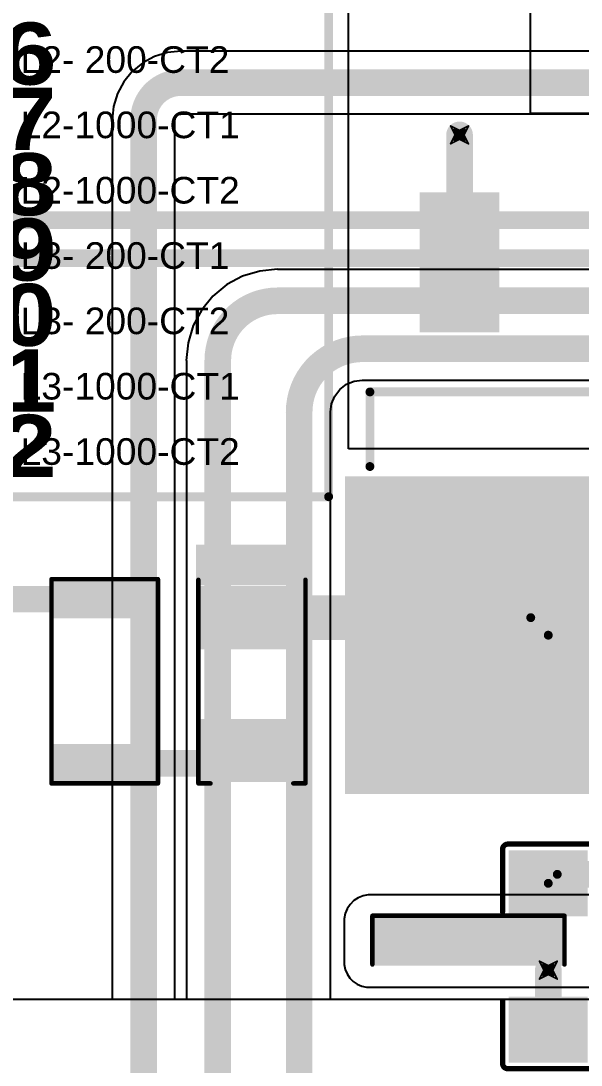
# Model space of a CAD drawing. Header units: inches. Extents: x -2 to 5376, y -4 to 5426.
# Drawn here: x 15.38 to 31.42, y 55.88 to 85.76 of the extents above; entities that cross this region are included whole.
import ezdxf

# ---------------------------------------------------------------- set-up
doc = ezdxf.new("R2010")
doc.units = ezdxf.units.IN
for name, color, linetype in [('Bottom Layer', 5, 'Continuous'), ('Bottom Overlay', 54, 'Continuous'), ('Bottom Paste', 16, 'Continuous'), ('Bottom Solder', 6, 'Continuous'), ('Drill Drawing', 1, 'Continuous'), ('Layer 1', 16, 'Continuous'), ('Layer 2', 76, 'Continuous'), ('Top Layer', 1, 'Continuous'), ('Top Overlay', 2, 'Continuous'), ('Top Paste', 8, 'Continuous'), ('Top Solder', 216, 'Continuous'), ('Via Holes', 16, 'Continuous')]:
    doc.layers.add(name, color=color, linetype=linetype)
doc.styles.add('Arial', font='', dxfattribs={"height": 0.2})
doc.styles.add('Arial Black_Bold', font='', dxfattribs={"height": 0.2})
doc.styles.get('Arial').set_extended_font_data('Arial')
doc.styles.get('Arial Black_Bold').set_extended_font_data('Arial Black', bold=True)

# ---------------------------------------------------------------- blocks, each defined once
blk = doc.blocks.new('RES_2010_32')
at = {"layer": 'Top Layer'}
for points in [[(-2.8, 1.4), (-1.9, 1.4), (-1.9, -1.4), (-2.8, -1.4)], [(1.9, 1.4), (2.8, 1.4), (2.8, -1.4), (1.9, -1.4)]]:
    blk.add_hatch(color=1, dxfattribs=at).paths.add_polyline_path(points)
at = {"layer": 'Top Paste'}
for points in [[(-2.8, 1.4), (-1.9, 1.4), (-1.9, -1.4), (-2.8, -1.4)], [(1.9, 1.4), (2.8, 1.4), (2.8, -1.4), (1.9, -1.4)]]:
    blk.add_hatch(color=8, dxfattribs=at).paths.add_polyline_path(points)
at = {"layer": 'Top Solder'}
for points in [[(-2.902, 1.502), (-1.798, 1.502), (-1.798, -1.502), (-2.902, -1.502)], [(1.798, 1.502), (2.902, 1.502), (2.902, -1.502), (1.798, -1.502)]]:
    blk.add_hatch(color=216, dxfattribs=at).paths.add_polyline_path(points)
at = {"layer": 'Top Overlay', "const_width": 0.127}
for points in [[(2.921, 1.524), (-2.921, 1.524)], [(-2.921, -1.524), (-2.921, 1.524)], [(2.921, -1.524), (2.921, 1.524)], [(2.921, -1.524), (-2.921, -1.524)]]:
    blk.add_lwpolyline(points, dxfattribs=at)
at = {"layer": 'Top Overlay', "const_width": 0.0635}
for points in [[(-2.953, 1.524, 1), (-2.889, 1.524, 1)], [(-2.953, 1.524, 1), (-2.889, 1.524, 1)], [(2.889, 1.524, 1), (2.953, 1.524, 1)], [(2.889, 1.524, 1), (2.953, 1.524, 1)], [(-2.953, -1.524, 1), (-2.889, -1.524, 1)], [(-2.953, -1.524, 1), (-2.889, -1.524, 1)], [(2.889, -1.524, 1), (2.953, -1.524, 1)], [(2.889, -1.524, 1), (2.953, -1.524, 1)]]:
    blk.add_lwpolyline(points, format="xyb", close=True, dxfattribs=at)
blk = doc.blocks.new('D2PAK_86')
at = {"layer": 'Top Layer'}
for points in [[(-5.715, 9.78), (5.715, 9.78), (5.715, 0.89), (-5.715, 0.89)], [(-3.58, -3.43), (-1.5, -3.43), (-1.5, -7.24), (-3.58, -7.24)], [(1.5, -3.43), (3.58, -3.43), (3.58, -7.24), (1.5, -7.24)]]:
    blk.add_hatch(color=1, dxfattribs=at).paths.add_polyline_path(points)
at = {"layer": 'Top Paste'}
for points in [[(-5.715, 9.78), (5.715, 9.78), (5.715, 0.89), (-5.715, 0.89)], [(-3.58, -3.43), (-1.5, -3.43), (-1.5, -7.24), (-3.58, -7.24)], [(1.5, -3.43), (3.58, -3.43), (3.58, -7.24), (1.5, -7.24)]]:
    blk.add_hatch(color=8, dxfattribs=at).paths.add_polyline_path(points)
at = {"layer": 'Top Solder'}
for points in [[(-5.817, 9.882), (5.817, 9.882), (5.817, 0.788), (-5.817, 0.788)], [(-3.682, -3.328), (-1.398, -3.328), (-1.398, -7.342), (-3.682, -7.342)], [(1.398, -3.328), (3.682, -3.328), (3.682, -7.342), (1.398, -7.342)]]:
    blk.add_hatch(color=216, dxfattribs=at).paths.add_polyline_path(points)
at = {"layer": 'Top Overlay', "const_width": 0.254}
for points in [[(-5.207, 0.508), (-5.207, -1.626)], [(5.105, 0.508), (5.105, -1.626)], [(5.105, -1.626), (-5.207, -1.626)], [(-3.962, -5.207), (-3.962, -5.461)], [(-3.835, -5.334), (-3.962, -5.207)], [(-3.835, -5.334), (-3.962, -5.461)]]:
    blk.add_lwpolyline(points, dxfattribs=at)
at = {"layer": 'Top Overlay', "const_width": 0.127}
for points in [[(-5.27, 0.508, 1), (-5.144, 0.508, 1)], [(5.042, 0.508, 1), (5.169, 0.508, 1)], [(-5.27, -1.626, 1), (-5.144, -1.626, 1)], [(-5.27, -1.626, 1), (-5.144, -1.626, 1)], [(5.042, -1.626, 1), (5.169, -1.626, 1)], [(5.042, -1.626, 1), (5.169, -1.626, 1)], [(-4.026, -5.207, 1), (-3.899, -5.207, 1)], [(-4.026, -5.207, 1), (-3.899, -5.207, 1)], [(-4.026, -5.461, 1), (-3.899, -5.461, 1)], [(-4.026, -5.461, 1), (-3.899, -5.461, 1)], [(-3.899, -5.334, 1), (-3.772, -5.334, 1)], [(-3.899, -5.334, 1), (-3.772, -5.334, 1)]]:
    blk.add_lwpolyline(points, format="xyb", close=True, dxfattribs=at)
blk = doc.blocks.new('SMA_DO_214AC__92')
at = {"layer": 'Top Layer'}
for points in [[(-2.7, 1.4), (-1.1, 1.4), (-1.1, -1.4), (-2.7, -1.4)], [(1.1, 1.4), (2.7, 1.4), (2.7, -1.4), (1.1, -1.4)]]:
    blk.add_hatch(color=1, dxfattribs=at).paths.add_polyline_path(points)
at = {"layer": 'Top Overlay'}
blk.add_hatch(color=2, dxfattribs=at).paths.add_polyline_path([(-3.992, -1.6), (-2.825, -1.6), (-2.825, 1.6), (-3.992, 1.6)])
at = {"layer": 'Top Paste'}
for points in [[(-2.7, 1.4), (-1.1, 1.4), (-1.1, -1.4), (-2.7, -1.4)], [(1.1, 1.4), (2.7, 1.4), (2.7, -1.4), (1.1, -1.4)]]:
    blk.add_hatch(color=8, dxfattribs=at).paths.add_polyline_path(points)
at = {"layer": 'Top Solder'}
for points in [[(-2.802, 1.502), (-0.998, 1.502), (-0.998, -1.502), (-2.802, -1.502)], [(0.998, 1.502), (2.802, 1.502), (2.802, -1.502), (0.998, -1.502)]]:
    blk.add_hatch(color=216, dxfattribs=at).paths.add_polyline_path(points)
at = {"layer": 'Top Overlay', "const_width": 0.127}
for points in [[(2.842, 1.533), (-2.983, 1.533)], [(2.842, 1.183), (2.842, 1.533)], [(2.842, -1.533), (2.842, -1.183)], [(2.842, -1.533), (-2.983, -1.533)]]:
    blk.add_lwpolyline(points, dxfattribs=at)
at = {"layer": 'Top Overlay', "const_width": 0.0635}
for points in [[(-3.015, 1.533, 1), (-2.951, 1.533, 1)], [(2.811, 1.533, 1), (2.874, 1.533, 1)], [(2.811, 1.533, 1), (2.874, 1.533, 1)], [(2.811, 1.183, 1), (2.874, 1.183, 1)], [(2.811, -1.183, 1), (2.874, -1.183, 1)], [(-3.015, -1.533, 1), (-2.951, -1.533, 1)], [(2.811, -1.533, 1), (2.874, -1.533, 1)], [(2.811, -1.533, 1), (2.874, -1.533, 1)]]:
    blk.add_lwpolyline(points, format="xyb", close=True, dxfattribs=at)
blk = doc.blocks.new('C___1808_104')
at = {"layer": 'Top Layer'}
for points in [[(-2.985, 1.08), (-1.2, 1.08), (-1.2, -1.08), (-2.985, -1.08)], [(1.2, 1.08), (2.985, 1.08), (2.985, -1.08), (1.2, -1.08)]]:
    blk.add_hatch(color=1, dxfattribs=at).paths.add_polyline_path(points)
at = {"layer": 'Top Paste'}
for points in [[(-2.985, 1.08), (-1.2, 1.08), (-1.2, -1.08), (-2.985, -1.08)], [(1.2, 1.08), (2.985, 1.08), (2.985, -1.08), (1.2, -1.08)]]:
    blk.add_hatch(color=8, dxfattribs=at).paths.add_polyline_path(points)
at = {"layer": 'Top Solder'}
for points in [[(-3.036, 1.131), (-1.149, 1.131), (-1.149, -1.131), (-3.036, -1.131)], [(1.149, 1.131), (3.036, 1.131), (3.036, -1.131), (1.149, -1.131)]]:
    blk.add_hatch(color=216, dxfattribs=at).paths.add_polyline_path(points)
at = {"layer": 'Top Overlay', "const_width": 0.152}
for points in [[(-3.214, 1.156, -0.414214), (-3.061, 1.309)], [(3.061, 1.309, -0.414214), (3.214, 1.156)], [(-3.061, -1.309, -0.414214), (-3.214, -1.156)], [(3.214, -1.156, -0.414214), (3.061, -1.309)]]:
    blk.add_lwpolyline(points, format="xyb", dxfattribs=at)
for points in [[(-3.214, 1.156), (-3.214, -1.156)], [(-3.061, 1.309), (-1.276, 1.309)], [(1.276, 1.309), (3.061, 1.309)], [(3.214, 1.156), (3.214, -1.156)], [(-3.061, -1.309), (-1.276, -1.309)], [(1.276, -1.309), (3.061, -1.309)]]:
    blk.add_lwpolyline(points, dxfattribs=at)
at = {"layer": 'Top Overlay', "const_width": 0.0762}
for points in [[(-3.252, 1.156, 1), (-3.175, 1.156, 1)], [(-3.252, 1.156, 1), (-3.175, 1.156, 1)], [(-3.099, 1.309, 1), (-3.023, 1.309, 1)], [(-3.099, 1.309, 1), (-3.023, 1.309, 1)], [(-1.314, 1.309, 1), (-1.238, 1.309, 1)], [(1.238, 1.309, 1), (1.314, 1.309, 1)], [(3.023, 1.309, 1), (3.099, 1.309, 1)], [(3.023, 1.309, 1), (3.099, 1.309, 1)], [(3.175, 1.156, 1), (3.252, 1.156, 1)], [(3.175, 1.156, 1), (3.252, 1.156, 1)], [(-3.252, -1.156, 1), (-3.175, -1.156, 1)], [(-3.252, -1.156, 1), (-3.175, -1.156, 1)], [(3.175, -1.156, 1), (3.252, -1.156, 1)], [(3.175, -1.156, 1), (3.252, -1.156, 1)], [(-3.099, -1.309, 1), (-3.023, -1.309, 1)], [(-3.099, -1.309, 1), (-3.023, -1.309, 1)], [(-1.314, -1.309, 1), (-1.238, -1.309, 1)], [(1.238, -1.309, 1), (1.314, -1.309, 1)], [(3.023, -1.309, 1), (3.099, -1.309, 1)], [(3.023, -1.309, 1), (3.099, -1.309, 1)]]:
    blk.add_lwpolyline(points, format="xyb", close=True, dxfattribs=at)
blk = doc.blocks.new('C___2220_B_119')
at = {"layer": 'Bottom Layer'}
for points in [[(-3.2, 2.6), (-2, 2.6), (-2, -2.6), (-3.2, -2.6)], [(2, 2.6), (3.2, 2.6), (3.2, -2.6), (2, -2.6)]]:
    blk.add_hatch(color=5, dxfattribs=at).paths.add_polyline_path(points)
at = {"layer": 'Bottom Paste'}
for points in [[(-3.2, 2.6), (-2, 2.6), (-2, -2.6), (-3.2, -2.6)], [(2, 2.6), (3.2, 2.6), (3.2, -2.6), (2, -2.6)]]:
    blk.add_hatch(color=16, dxfattribs=at).paths.add_polyline_path(points)
at = {"layer": 'Bottom Solder'}
for points in [[(-3.302, 2.702), (-1.898, 2.702), (-1.898, -2.702), (-3.302, -2.702)], [(1.898, 2.702), (3.302, 2.702), (3.302, -2.702), (1.898, -2.702)]]:
    blk.add_hatch(color=6, dxfattribs=at).paths.add_polyline_path(points)
at = {"layer": 'Bottom Overlay', "const_width": 0.127}
for points in [[(-3.327, -2.749), (-3.327, 2.749)], [(-1.93, 2.749), (-3.327, 2.749)], [(3.327, 2.749), (1.93, 2.749)], [(3.327, -2.749), (3.327, 2.749)], [(-1.93, -2.749), (-3.327, -2.749)], [(3.327, -2.749), (1.93, -2.749)]]:
    blk.add_lwpolyline(points, dxfattribs=at)
at = {"layer": 'Bottom Overlay', "const_width": 0.0635}
for points in [[(-3.359, 2.749, 1), (-3.296, 2.749, 1)], [(-3.359, 2.749, 1), (-3.296, 2.749, 1)], [(-1.962, 2.749, 1), (-1.899, 2.749, 1)], [(1.899, 2.749, 1), (1.962, 2.749, 1)], [(3.296, 2.749, 1), (3.359, 2.749, 1)], [(3.296, 2.749, 1), (3.359, 2.749, 1)], [(-3.359, -2.749, 1), (-3.296, -2.749, 1)], [(-3.359, -2.749, 1), (-3.296, -2.749, 1)], [(-1.962, -2.749, 1), (-1.899, -2.749, 1)], [(1.899, -2.749, 1), (1.962, -2.749, 1)], [(3.296, -2.749, 1), (3.359, -2.749, 1)], [(3.296, -2.749, 1), (3.359, -2.749, 1)]]:
    blk.add_lwpolyline(points, format="xyb", close=True, dxfattribs=at)

msp = doc.modelspace()

# ---------------------------------------------------------------- hatches: boundary and pattern name
at = {"layer": 'Bottom Layer'}
h = msp.add_hatch(color=5, dxfattribs=at)
edge = h.paths.add_edge_path()
edge.add_arc((27.94, 82.5), 0.3, 0, 360)
h = msp.add_hatch(color=5, dxfattribs=at)
edge = h.paths.add_edge_path()
edge.add_arc((30.48, 58.599), 0.3, 0, 360)
at = {"layer": 'Layer 1'}
h = msp.add_hatch(color=16, dxfattribs=at)
edge = h.paths.add_edge_path()
edge.add_arc((27.94, 82.5), 0.3, 0, 360)
h = msp.add_hatch(color=16, dxfattribs=at)
edge = h.paths.add_edge_path()
edge.add_arc((30.48, 58.599), 0.3, 0, 360)
at = {"layer": 'Layer 2'}
h = msp.add_hatch(color=76, dxfattribs=at)
edge = h.paths.add_edge_path()
edge.add_arc((27.94, 82.5), 0.3, 0, 360)
h = msp.add_hatch(color=76, dxfattribs=at)
edge = h.paths.add_edge_path()
edge.add_arc((30.48, 58.599), 0.3, 0, 360)
at = {"layer": 'Top Layer'}
h = msp.add_hatch(color=1, dxfattribs=at)
edge = h.paths.add_edge_path()
edge.add_arc((27.94, 82.5), 0.3, 0, 360)
h = msp.add_hatch(color=1, dxfattribs=at)
edge = h.paths.add_edge_path()
edge.add_arc((30.48, 58.599), 0.3, 0, 360)
at = {"layer": 'Via Holes'}
h = msp.add_hatch(color=7, dxfattribs=at)
edge = h.paths.add_edge_path()
edge.add_arc((27.94, 82.5), 0.15, 0, 360)
h = msp.add_hatch(color=7, dxfattribs=at)
edge = h.paths.add_edge_path()
edge.add_arc((30.48, 58.599), 0.15, 0, 360)

# ---------------------------------------------------------------- linework, layer by layer
at = {"layer": 'Bottom Layer'}
for p, q in [((29.972, 83.109), (29.972, 95.991)), ((32.78, 83.109), (29.972, 83.109)), ((25.039, 60.67), (24.914, 60.587)), ((25.178, 60.728), (25.039, 60.67)), ((25.325, 60.757), (25.178, 60.728)), ((25.4, 60.757), (25.325, 60.757)), ((37.898, 60.757), (25.4, 60.757)), ((24.808, 60.481), (24.725, 60.356)), ((24.914, 60.587), (24.808, 60.481)), ((24.667, 60.217), (24.638, 60.07)), ((24.638, 60.07), (24.638, 59.995)), ((24.725, 60.356), (24.667, 60.217)), ((24.638, 59.995), (24.638, 59.995)), ((24.638, 59.995), (24.638, 58.826)), ((24.638, 58.826), (24.638, 58.756)), ((24.638, 58.756), (24.665, 58.619)), ((24.665, 58.619), (24.719, 58.49)), ((24.719, 58.49), (24.797, 58.373)), ((24.797, 58.373), (24.896, 58.274)), ((24.896, 58.274), (25.012, 58.196)), ((25.012, 58.196), (25.142, 58.143)), ((25.142, 58.143), (25.279, 58.115)), ((25.279, 58.115), (25.349, 58.115)), ((25.349, 58.115), (25.349, 58.115)), ((25.349, 58.115), (64.618, 58.115))]:
    msp.add_line(p, q, dxfattribs=at)
at = {"layer": 'Bottom Layer', "const_width": 0.508}
for points in [[(6.476, 80.06), (44.454, 80.06)], [(8.009, 78.971), (45.332, 78.971)]]:
    msp.add_lwpolyline(points, dxfattribs=at)
at = {"layer": 'Drill Drawing', "const_width": 0.0508}
for points in [[(27.686, 82.754), (27.94, 82.627)], [(27.686, 82.754), (27.813, 82.5)], [(27.94, 82.627), (28.194, 82.754)], [(28.067, 82.5), (28.194, 82.754)], [(27.686, 82.246), (27.813, 82.5)], [(27.788, 82.652), (27.94, 82.576)], [(27.788, 82.652), (27.864, 82.5)], [(27.788, 82.348), (27.864, 82.5)], [(27.94, 82.576), (28.092, 82.652)], [(28.016, 82.5), (28.092, 82.652)], [(28.016, 82.5), (28.092, 82.348)], [(28.067, 82.5), (28.194, 82.246)], [(27.686, 82.246), (27.94, 82.373)], [(27.788, 82.348), (27.94, 82.424)], [(27.94, 82.424), (28.092, 82.348)], [(27.94, 82.373), (28.194, 82.246)], [(30.226, 58.853), (30.48, 58.726)], [(30.226, 58.853), (30.353, 58.599)], [(30.48, 58.726), (30.734, 58.853)], [(30.607, 58.599), (30.734, 58.853)], [(30.226, 58.345), (30.353, 58.599)], [(30.328, 58.752), (30.48, 58.676)], [(30.328, 58.752), (30.404, 58.599)], [(30.328, 58.447), (30.404, 58.599)], [(30.48, 58.676), (30.632, 58.752)], [(30.556, 58.599), (30.632, 58.752)], [(30.556, 58.599), (30.632, 58.447)], [(30.607, 58.599), (30.734, 58.345)], [(30.226, 58.345), (30.48, 58.472)], [(30.328, 58.447), (30.48, 58.523)], [(30.48, 58.523), (30.632, 58.447)], [(30.48, 58.472), (30.734, 58.345)]]:
    msp.add_lwpolyline(points, dxfattribs=at)
at = {"layer": 'Drill Drawing', "const_width": 0.0254}
for points in [[(27.673, 82.754, 1), (27.699, 82.754, 1)], [(27.673, 82.754, 1), (27.699, 82.754, 1)], [(28.181, 82.754, 1), (28.207, 82.754, 1)], [(28.181, 82.754, 1), (28.207, 82.754, 1)], [(27.775, 82.652, 1), (27.8, 82.652, 1)], [(27.775, 82.652, 1), (27.8, 82.652, 1)], [(27.8, 82.5, 1), (27.826, 82.5, 1)], [(27.8, 82.5, 1), (27.826, 82.5, 1)], [(27.851, 82.5, 1), (27.877, 82.5, 1)], [(27.851, 82.5, 1), (27.877, 82.5, 1)], [(27.927, 82.627, 1), (27.953, 82.627, 1)], [(27.927, 82.627, 1), (27.953, 82.627, 1)], [(27.927, 82.576, 1), (27.953, 82.576, 1)], [(27.927, 82.576, 1), (27.953, 82.576, 1)], [(28.003, 82.5, 1), (28.029, 82.5, 1)], [(28.003, 82.5, 1), (28.029, 82.5, 1)], [(28.054, 82.5, 1), (28.08, 82.5, 1)], [(28.054, 82.5, 1), (28.08, 82.5, 1)], [(28.08, 82.652, 1), (28.105, 82.652, 1)], [(28.08, 82.652, 1), (28.105, 82.652, 1)], [(27.673, 82.246, 1), (27.699, 82.246, 1)], [(27.673, 82.246, 1), (27.699, 82.246, 1)], [(27.775, 82.348, 1), (27.8, 82.348, 1)], [(27.775, 82.348, 1), (27.8, 82.348, 1)], [(27.927, 82.424, 1), (27.953, 82.424, 1)], [(27.927, 82.424, 1), (27.953, 82.424, 1)], [(27.927, 82.373, 1), (27.953, 82.373, 1)], [(27.927, 82.373, 1), (27.953, 82.373, 1)], [(28.08, 82.348, 1), (28.105, 82.348, 1)], [(28.08, 82.348, 1), (28.105, 82.348, 1)], [(28.181, 82.246, 1), (28.207, 82.246, 1)], [(28.181, 82.246, 1), (28.207, 82.246, 1)], [(30.213, 58.853, 1), (30.239, 58.853, 1)], [(30.213, 58.853, 1), (30.239, 58.853, 1)], [(30.721, 58.853, 1), (30.747, 58.853, 1)], [(30.721, 58.853, 1), (30.747, 58.853, 1)], [(30.315, 58.752, 1), (30.34, 58.752, 1)], [(30.315, 58.752, 1), (30.34, 58.752, 1)], [(30.34, 58.599, 1), (30.366, 58.599, 1)], [(30.34, 58.599, 1), (30.366, 58.599, 1)], [(30.391, 58.599, 1), (30.416, 58.599, 1)], [(30.391, 58.599, 1), (30.416, 58.599, 1)], [(30.467, 58.726, 1), (30.493, 58.726, 1)], [(30.467, 58.726, 1), (30.493, 58.726, 1)], [(30.467, 58.676, 1), (30.493, 58.676, 1)], [(30.467, 58.676, 1), (30.493, 58.676, 1)], [(30.543, 58.599, 1), (30.569, 58.599, 1)], [(30.543, 58.599, 1), (30.569, 58.599, 1)], [(30.594, 58.599, 1), (30.62, 58.599, 1)], [(30.594, 58.599, 1), (30.62, 58.599, 1)], [(30.62, 58.752, 1), (30.645, 58.752, 1)], [(30.62, 58.752, 1), (30.645, 58.752, 1)], [(30.213, 58.345, 1), (30.239, 58.345, 1)], [(30.213, 58.345, 1), (30.239, 58.345, 1)], [(30.315, 58.447, 1), (30.34, 58.447, 1)], [(30.315, 58.447, 1), (30.34, 58.447, 1)], [(30.467, 58.523, 1), (30.493, 58.523, 1)], [(30.467, 58.523, 1), (30.493, 58.523, 1)], [(30.467, 58.472, 1), (30.493, 58.472, 1)], [(30.467, 58.472, 1), (30.493, 58.472, 1)], [(30.62, 58.447, 1), (30.645, 58.447, 1)], [(30.62, 58.447, 1), (30.645, 58.447, 1)], [(30.721, 58.345, 1), (30.747, 58.345, 1)], [(30.721, 58.345, 1), (30.747, 58.345, 1)]]:
    msp.add_lwpolyline(points, format="xyb", close=True, dxfattribs=at)
at = {"layer": 'Layer 1'}
msp.add_line((89.027, 57.76), (-1.052, 57.76), dxfattribs=at)
at = {"layer": 'Layer 2'}
for p, q in [((19.961, 84.893), (19.578, 84.855)), ((19.961, 84.891), (19.961, 84.893)), ((39.38, 84.891), (19.961, 84.891)), ((19.21, 84.744), (18.871, 84.562)), ((19.578, 84.855), (19.21, 84.744)), ((18.574, 84.318), (18.33, 84.021)), ((18.871, 84.562), (18.574, 84.318)), ((18.33, 84.021), (18.149, 83.682)), ((18.149, 83.682), (18.037, 83.314)), ((18.037, 83.314), (17.999, 82.931)), ((19.844, 83.048), (19.898, 83.084)), ((19.898, 83.084), (19.961, 83.096)), ((19.961, 83.096), (19.961, 83.098)), ((19.961, 83.098), (32.759, 83.098)), ((17.999, 82.931), (18.001, 82.931)), ((18.001, 82.931), (18.001, 57.76)), ((19.794, 57.76), (19.794, 82.931)), ((19.794, 82.931), (19.796, 82.931)), ((19.796, 82.931), (19.809, 82.994)), ((19.809, 82.994), (19.844, 83.048)), ((22.22, 78.604), (21.73, 78.455)), ((22.729, 78.654), (22.22, 78.604)), ((22.729, 78.649), (22.729, 78.654)), ((44.818, 78.649), (22.729, 78.649)), ((21.73, 78.455), (21.279, 78.214)), ((21.279, 78.214), (20.883, 77.889)), ((20.883, 77.889), (20.559, 77.494)), ((20.559, 77.494), (20.318, 77.042)), ((20.318, 77.042), (20.169, 76.553)), ((20.169, 76.553), (20.119, 76.044)), ((20.119, 76.044), (20.124, 76.044)), ((20.124, 76.044), (20.124, 57.76)), ((24.512, 75.217), (24.702, 75.363)), ((24.702, 75.363), (24.924, 75.455)), ((24.924, 75.455), (25.151, 75.485)), ((25.151, 75.485), (25.162, 75.483)), ((25.162, 75.483), (67.58, 75.483)), ((24.274, 74.804), (24.366, 75.026)), ((24.366, 75.026), (24.512, 75.217)), ((24.244, 74.577), (24.274, 74.804)), ((24.245, 74.566), (24.244, 74.577)), ((24.245, 57.76), (24.245, 74.566)), ((18.001, 57.76), (-1.052, 57.76)), ((20.124, 57.76), (19.794, 57.76)), ((89.027, 57.76), (24.245, 57.76))]:
    msp.add_line(p, q, dxfattribs=at)
at = {"layer": 'Layer 2', "const_width": 0.762}
for points in [[(18.898, 82.931, -0.414214), (19.961, 83.995)], [(21.02, 76.044, -0.414214), (22.729, 77.752)], [(23.349, 74.566, -0.414214), (25.162, 76.38)]]:
    msp.add_lwpolyline(points, format="xyb", dxfattribs=at)
for points in [[(19.961, 83.995), (38.729, 83.995)], [(18.898, 50.389), (18.898, 82.931)], [(22.729, 77.752), (48.421, 77.752)], [(25.162, 76.38), (67.58, 76.38)], [(21.02, 52.2), (21.02, 76.044)], [(23.349, 52.717), (23.349, 74.566)]]:
    msp.add_lwpolyline(points, dxfattribs=at)
at = {"layer": 'Layer 2', "const_width": 0.381}
for points in [[(19.771, 83.995, 1), (20.152, 83.995, 1)], [(19.771, 83.995, 1), (20.152, 83.995, 1)], [(18.707, 82.931, 1), (19.088, 82.931, 1)], [(18.707, 82.931, 1), (19.088, 82.931, 1)], [(22.539, 77.752, 1), (22.92, 77.752, 1)], [(22.539, 77.752, 1), (22.92, 77.752, 1)], [(24.971, 76.38, 1), (25.352, 76.38, 1)], [(24.971, 76.38, 1), (25.352, 76.38, 1)], [(20.83, 76.044, 1), (21.211, 76.044, 1)], [(20.83, 76.044, 1), (21.211, 76.044, 1)], [(23.158, 74.566, 1), (23.539, 74.566, 1)], [(23.158, 74.566, 1), (23.539, 74.566, 1)]]:
    msp.add_lwpolyline(points, format="xyb", close=True, dxfattribs=at)
at = {"layer": 'Top Layer'}
for p, q in [((24.765, 73.518), (24.765, 95.991)), ((38.99, 73.518), (24.765, 73.518))]:
    msp.add_line(p, q, dxfattribs=at)
for points, const_width in [([(27.94, 80.01), (27.94, 82.5)], 0.762), ([(13.716, 69.214), (17.784, 69.214)], 0.762), ([(21.997, 68.685), (29.978, 68.685)], 1.27), ([(29.978, 68.685), (30.48, 68.183)], 0.254), ([(17.784, 64.514), (21.625, 64.514)], 0.762), ([(30.737, 61.34), (34.417, 61.34)], 0.762), ([(30.48, 56.932), (30.48, 58.599)], 0.762)]:
    msp.add_lwpolyline(points, dxfattribs=dict(at, const_width=const_width))
for points, const_width in [([(27.75, 82.5, 1), (28.131, 82.5, 1)], 0.381), ([(27.75, 80.01, 1), (28.131, 80.01, 1)], 0.381), ([(17.594, 69.214, 1), (17.975, 69.214, 1)], 0.381), ([(21.679, 68.685, 1), (22.314, 68.685, 1)], 0.635), ([(29.66, 68.685, 1), (30.295, 68.685, 1)], 0.635), ([(29.914, 68.685, 1), (30.041, 68.685, 1)], 0.127), ([(30.416, 68.183, 1), (30.543, 68.183, 1)], 0.127), ([(21.806, 64.885, 1), (22.187, 64.885, 1)], 0.381), ([(17.594, 64.514, 1), (17.975, 64.514, 1)], 0.381), ([(21.435, 64.514, 1), (21.816, 64.514, 1)], 0.381), ([(21.435, 64.514, 1), (21.816, 64.514, 1)], 0.381), ([(30.547, 61.34, 1), (30.928, 61.34, 1)], 0.381), ([(30.674, 61.34, 1), (30.801, 61.34, 1)], 0.127), ([(30.416, 61.083, 1), (30.543, 61.083, 1)], 0.127), ([(30.29, 58.599, 1), (30.671, 58.599, 1)], 0.381), ([(30.29, 56.932, 1), (30.671, 56.932, 1)], 0.381)]:
    msp.add_lwpolyline(points, format="xyb", close=True, dxfattribs=dict(at, const_width=const_width))
for points, const_width in [([(21.997, 64.885, -0.414214), (21.625, 64.514)], 0.762), ([(30.48, 61.083, -0.414214), (30.737, 61.34)], 0.254)]:
    msp.add_lwpolyline(points, format="xyb", dxfattribs=dict(at, const_width=const_width))
at = {"layer": 'Top Overlay', "const_width": 0.254}
for points in [[(24.193, 72.145), (24.193, 95.259)], [(7.048, 72.145), (24.193, 72.145)]]:
    msp.add_lwpolyline(points, dxfattribs=at)
at = {"layer": 'Top Overlay', "const_width": 0.127}
msp.add_lwpolyline([(24.129, 72.145, 1), (24.256, 72.145, 1)], format="xyb", close=True, dxfattribs=at)
msp.add_lwpolyline([(24.129, 72.145, 1), (24.256, 72.145, 1)], format="xyb", close=True, dxfattribs=at)

# ---------------------------------------------------------------- block references
for name, p, rotation in [('D2PAK_86', (30.48, 73.518), 180), ('SMA_DO_214AC__92', (21.997, 66.785), 270), ('RES_2010_32', (17.784, 66.864), 270), ('C___1808_104', (30.48, 58.991), 90), ('C___2220_B_119', (28.194, 56.829), 270)]:
    msp.add_blockref(name, p, dxfattribs=dict(rotation=rotation))

# ---------------------------------------------------------------- texts
at = {"layer": 'Top Overlay', "style": 'Arial Black_Bold'}
for s, p in [('PIN-06', (7.556, 83.937)), ('PIN-07', (7.556, 82.068)), ('PIN-08', (7.556, 80.199)), ('PIN-09', (7.556, 78.329)), ('PIN-10', (7.556, 76.46)), ('PIN-11', (7.556, 74.583)), ('PIN-12', (7.556, 72.714))]:
    msp.add_text(s, height=1.778, rotation=360, dxfattribs=at).set_placement(p)
at = {"layer": 'Top Overlay', "style": 'Arial'}
for s, p in [('L2- 200-CT2', (15.377, 84.274)), ('L2-1000-CT1', (15.377, 82.405)), ('L2-1000-CT2', (15.377, 80.535)), ('L3- 200-CT1', (15.377, 78.666)), ('L3- 200-CT2', (15.377, 76.797)), ('L3-1000-CT1', (15.377, 74.927)), ('L3-1000-CT2', (15.377, 73.058))]:
    msp.add_text(s, height=0.762, dxfattribs=at).set_placement(p)

doc.saveas('drawing.dxf')
